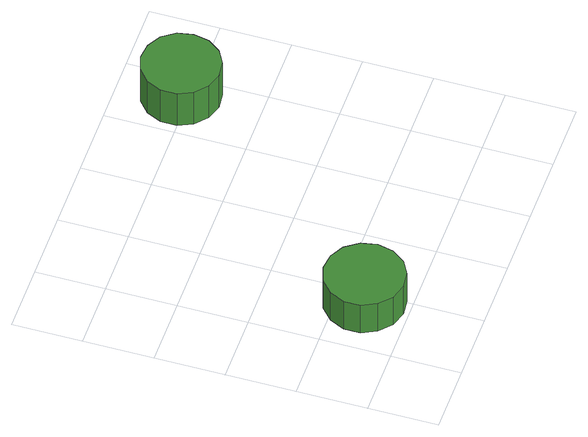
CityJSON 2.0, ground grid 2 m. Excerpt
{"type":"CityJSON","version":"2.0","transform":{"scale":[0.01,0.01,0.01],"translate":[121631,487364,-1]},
"CityObjects":{
"tree1":{"type":"SolitaryVegetationObject","attributes":{"function":"something"},"geometry":[{"type":"MultiSurface","lod":"1","boundaries":[[[0,1,2,3,4,5,6,7,8,9,10,11,12,13,14]],[[15,16,17,18,19,20,21,22,23,24,25,26,27,28,29]],[[0,29,28,1]],[[1,28,27,2]],[[2,27,26,3]],[[3,26,25,4]],[[4,25,24,5]],[[5,24,23,6]],[[6,23,22,7]],[[7,22,21,8]],[[8,21,20,9]],[[9,20,19,10]],[[10,19,18,11]],[[11,18,17,12]],[[12,17,16,13]],[[13,16,15,14]],[[14,15,29,0]]]}]},
"tree2":{"type":"SolitaryVegetationObject","attributes":{"function":"something"},"geometry":[{"type":"MultiSurface","lod":"1","boundaries":[[[30,31,32,33,34,35,36,37,38,39,40,41,42,43,44]],[[45,46,47,48,49,50,51,52,53,54,55,56,57,58,59]],[[30,59,58,31]],[[31,58,57,32]],[[32,57,56,33]],[[33,56,55,34]],[[34,55,54,35]],[[35,54,53,36]],[[36,53,52,37]],[[37,52,51,38]],[[38,51,50,39]],[[39,50,49,40]],[[40,49,48,41]],[[41,48,47,42]],[[42,47,46,43]],[[43,46,45,44]],[[44,45,59,30]]]}]}
},
"vertices":[
[284,128,183],[274,174,183],[246,213,183],[205,236,183],[158,241,183],[113,227,183],[78,195,183],[58,152,183],[58,104,183],[78,61,183],[113,29,183],[158,15,183],[205,20,183],[246,43,183],[274,82,183],[274,82,75],[246,43,75],[205,20,75],[158,15,75],[113,29,75],[78,61,75],[58,104,75],[58,152,75],[78,195,75],[113,227,75],[158,241,75],[205,236,75],[246,213,75],[274,174,75],[284,128,75],
[844,825,204],[835,870,204],[808,908,204],[767,931,204],[721,936,204],[678,922,204],[643,891,204],[624,848,204],[624,802,204],[643,760,204],[678,729,204],[721,715,204],[767,719,204],[808,743,204],[835,780,204],[835,780,80],[808,743,80],[767,719,80],[721,715,80],[678,729,80],[643,760,80],[624,802,80],[624,848,80],[643,891,80],[678,922,80],[721,936,80],[767,931,80],[808,908,80],[835,870,80],[844,825,80]
]}
